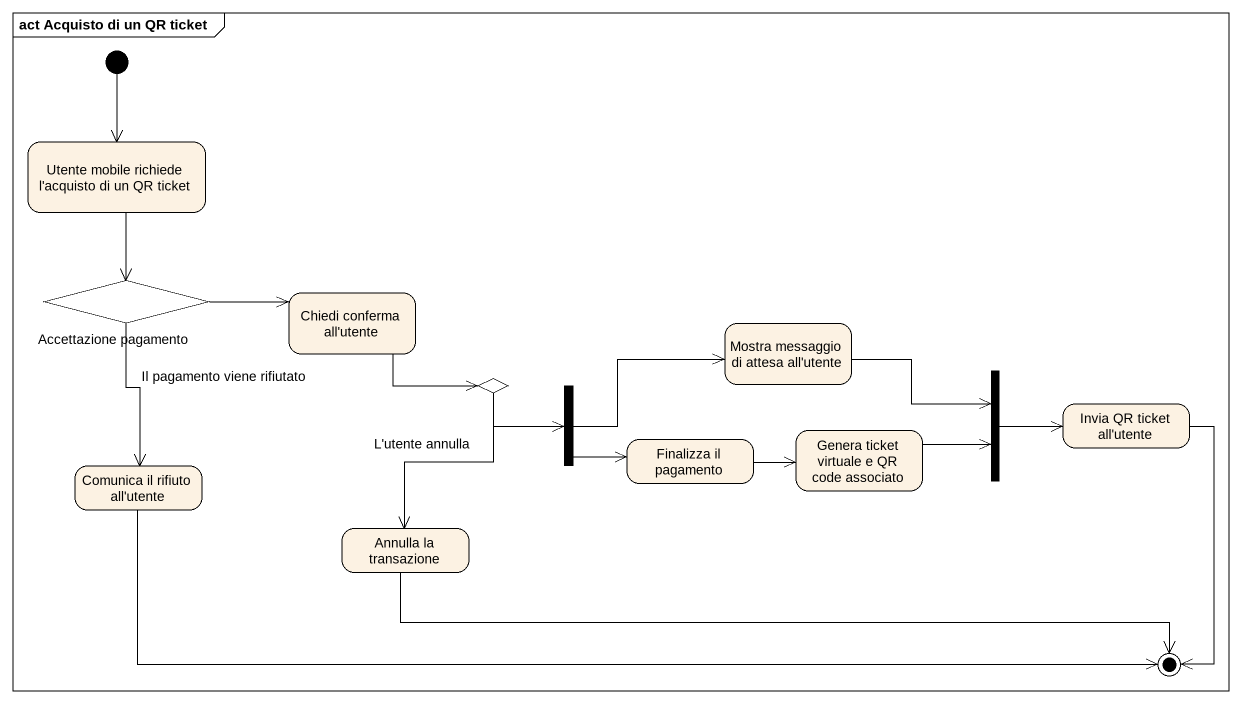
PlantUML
@startuml
mainframe act Acquisto di un QR ticket
hide empty description
state "Utente mobile richiede l'acquisto di un QR ticket" as Utente_mobile_richiede_l
state "Accettazione pagamento" as Accettazione_pagamento <<choice>>
state "Chiedi conferma all'utente" as Chiedi_conferma_all_utente
state "Mostra messaggio di attesa all'utente" as Mostra_messaggio_di_attesa
state choice1 <<choice>>
state fork1 <<fork>>
state fork2 <<join>>
state "Invia QR ticket all'utente" as Invia_QR_ticket_all_utente
state "Comunica il rifiuto all'utente" as Comunica_il_rifiuto_all
state "Finalizza il pagamento" as Finalizza_il_pagamento
state "Genera ticket virtuale e QR code associato" as Genera_ticket_virtuale_e_QR
state "Annulla la transazione" as Annulla_la_transazione
[*] --> Utente_mobile_richiede_l
Utente_mobile_richiede_l --> Accettazione_pagamento
Accettazione_pagamento -right-> Chiedi_conferma_all_utente
Accettazione_pagamento --> Comunica_il_rifiuto_all : Il pagamento viene rifiutato
Chiedi_conferma_all_utente -right-> choice1
Mostra_messaggio_di_attesa -right-> fork2
choice1 -right-> fork1
choice1 --> Annulla_la_transazione : L'utente annulla
fork1 -right-> Mostra_messaggio_di_attesa
fork1 -right-> Finalizza_il_pagamento
fork2 -right-> Invia_QR_ticket_all_utente
Finalizza_il_pagamento -right-> Genera_ticket_virtuale_e_QR
Genera_ticket_virtuale_e_QR -right-> fork2
Invia_QR_ticket_all_utente --> [*]
Comunica_il_rifiuto_all -right-> [*]
Annulla_la_transazione -right-> [*]
@enduml
